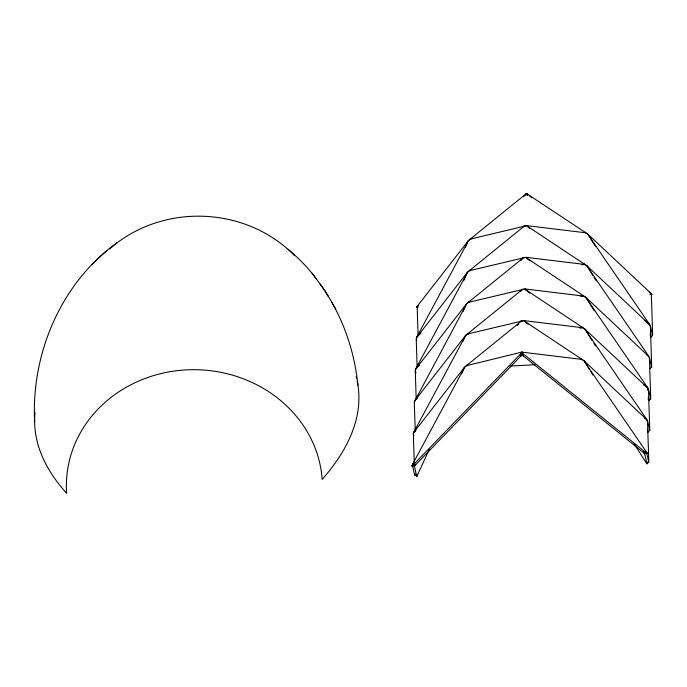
<?xml version="1.0" encoding="UTF-8"?>
<svg xmlns="http://www.w3.org/2000/svg" width="687" height="687" viewBox="0 0 687 687"><rect width="100%" height="100%" fill="white"/><g stroke="black" fill="none" stroke-linecap="round" stroke-linejoin="round"><path stroke-width="1.03" d="M530.106 228.539L527.607 226.53L527.685 225.748M529.978 260.862L526.654 258.183L526.723 257.402M529.849 293.177L525.692 289.837L525.761 289.055M528.054 324.161L524.731 321.49L524.799 320.709M522.154 352.156L523.151 355.806L522.154 352.156L581.795 359.404L583.89 360.821L647.154 453.016L643.487 452.647L645.617 450.775L646.561 452.381L648.777 462.162L646.922 463.665L646.227 462.78L646.956 462.652M525.933 195.615L526.225 193.691L523.382 196.894M521.416 352.191L520.978 355.926L521.416 352.191L466.482 365.682L464.618 367.313L411.779 465.829L415.412 465.065L413.059 463.433L412.415 465.125L414.63 474.915L416.683 476.194L417.353 475.241L416.708 475.181M595.62 246.59L588.261 234.516M592.933 275.539L587.299 266.17M594.272 310.79L586.337 297.823M592.16 340.64L585.376 329.477M589.48 369.597L584.414 361.122M417.851 305.5L417.189 307.759L418.074 334.466M585.169 232.086L585.152 232.738M581.76 264.735L583.881 264.615L584.208 263.739M580.798 296.389L582.919 296.269L583.246 295.393M579.837 328.043L581.958 327.922L582.284 327.046M581.331 358.691L581.305 359.344M414.33 401.818L466.542 304.006L468.397 302.374L524.92 288.952L583.718 296.097L585.813 297.514L647.532 387.468L648.476 389.074L650.701 398.864L648.846 400.358L648.142 399.473M526.912 193.786L587.737 234.027L651.963 294.302L650.263 294.397M465.468 247.26L468.053 241.06M463.605 280.854L467.091 272.713M463.098 311.537L466.129 304.367M463.038 341.25L465.168 336.02M461.63 373.874L464.206 367.665M415.403 464.232L414.398 466.112L416.76 476.529L429.375 449.264M414.63 474.915L415.3 473.953M418.254 307.029L416.597 307.115L468.465 240.519L526.225 193.691M644.784 320.829L648.94 324.178L649.232 323.835M646.321 354.492L647.978 355.823L648.27 355.488M643.693 384.806L647.025 387.477L647.309 387.142M644.397 417.79L646.063 419.13L646.347 418.795M117.46 242.459C61.074 282.623 31.018 353.565 34.642 421.955M418.383 305.44L416.597 307.115M417.078 336.913L421.105 332.929M416.116 368.567L419.396 365.355M520.634 260.699L522.12 259.162M415.163 400.22L417.696 397.773M520.411 291.58L521.905 290.043L521.785 289.27M414.201 431.865L415.987 430.199M517.225 325.544L518.711 324.006M412.063 466.138L521.536 352.963M414.398 466.112L521.991 354.878L644.638 453.583L646.999 463.991L634.092 443.802M106.768 250.549L91.835 264.418M647.248 390.096L648.476 389.074M646.561 452.381L644.715 453.909L643.771 452.312L647.154 453.016M650.769 337.051L652.616 335.557L650.4 325.767L649.455 324.17L587.737 234.207L585.633 232.79L526.843 225.645L470.32 239.067L468.465 240.708L416.906 336.828L416.253 338.511L416.7 340.469M649.808 368.704L651.662 367.21L649.438 357.42L648.494 355.823L586.775 265.86L584.68 264.443L525.881 257.299L469.358 270.721L467.503 272.353L415.944 368.481L415.292 370.164L415.961 373.101M647.884 432.011L649.739 430.509L647.523 420.727L646.57 419.122L584.852 329.167L582.756 327.751L523.958 320.606L467.443 334.028L465.58 335.66L414.021 431.78L413.368 433.471L413.814 435.429M411.779 465.829L415.12 464.756L414.467 466.447L413.102 465.563M519.913 355.394L521.991 354.878M525.435 194.327L527.796 194.198M649.988 294.294L651.963 294.302M520.643 352.388L522.996 352.259M520.866 355.153L523.219 355.024M509.952 366.077L535.01 364.711M470.767 238.964L471.17 239.153L470.793 238.312M469.814 270.609L470.217 270.807L469.831 269.965M468.852 302.263L469.255 302.46L468.869 301.619M467.89 333.916L468.294 334.114L467.907 333.272M466.928 365.57L467.332 365.767L466.945 364.917M529.411 195.795L531.901 197.804M649.198 292.198L651.697 294.199M522.086 352.938L646.862 453.351M288.145 249.244C298.484 258.106 308.231 267.81 316.286 278.828M523.692 226.616L523.709 225.963M522.73 258.269L522.747 257.616M520.806 321.568L520.823 320.923M651.92 334.672L652.616 335.557M651.662 367.21L650.958 366.326L651.688 366.197L650.374 326.668L649.447 324.496L586.775 265.68L526.835 225.851L524.473 225.98L467.512 272.172L416.897 337.154L416.228 339.412L417.146 367.193M650.701 398.864L649.996 397.979L650.726 397.85L649.413 358.322L648.485 356.141L585.822 297.334L525.873 257.505L523.52 257.634L466.55 303.826L415.936 368.799L415.266 371.066L416.193 398.838M649.739 430.509L649.035 429.633L649.765 429.504L648.451 389.976L647.523 387.794L584.86 328.987L524.911 289.158L522.558 289.287L465.588 335.479L414.974 400.452L414.304 402.719L415.266 431.565M648.777 462.162L648.073 461.286L648.811 461.149L647.489 421.62L646.561 419.448L583.898 360.641L523.958 320.812L521.596 320.941L464.627 367.133L414.012 432.106L413.342 434.373L414.27 462.145M320.133 284.117C341.576 313.555 354.277 349.065 357.944 385.209M312.053 273.16L324.685 290.215L328.455 296.741M643.436 451.823L644.638 453.583M594.083 277.342L596.385 280.931M593.886 343.337L595.612 346.033M590.631 371.401L592.924 374.99M331.675 302.134L335.668 309.03M650.409 292.842L651.336 295.015L652.65 334.543M526.963 193.648L527.487 195.529M650.134 334.26L650.838 337.386M648.184 397.43L648.923 400.693M647.446 430.062L647.961 432.346M416.691 474.425L416.76 476.529M357.188 380.881A508.097 208.281 -4.1 0 1 357.257 414.802C352.345 439.276 338.399 460.874 322.194 479.44A128.048 116.696 1.7 0 0 186.074 369.898A128.048 116.696 1.7 0 0 66.656 493.352C51.207 476.246 38.592 455.49 35.423 432.312A508.097 208.281 -4.1 0 1 35.011 412.586M356.201 376.57A508.097 208.281 -4.1 0 1 356.622 378.288M109.671 248.892A128.048 116.696 1.7 0 1 294.491 255.538"/></g></svg>
